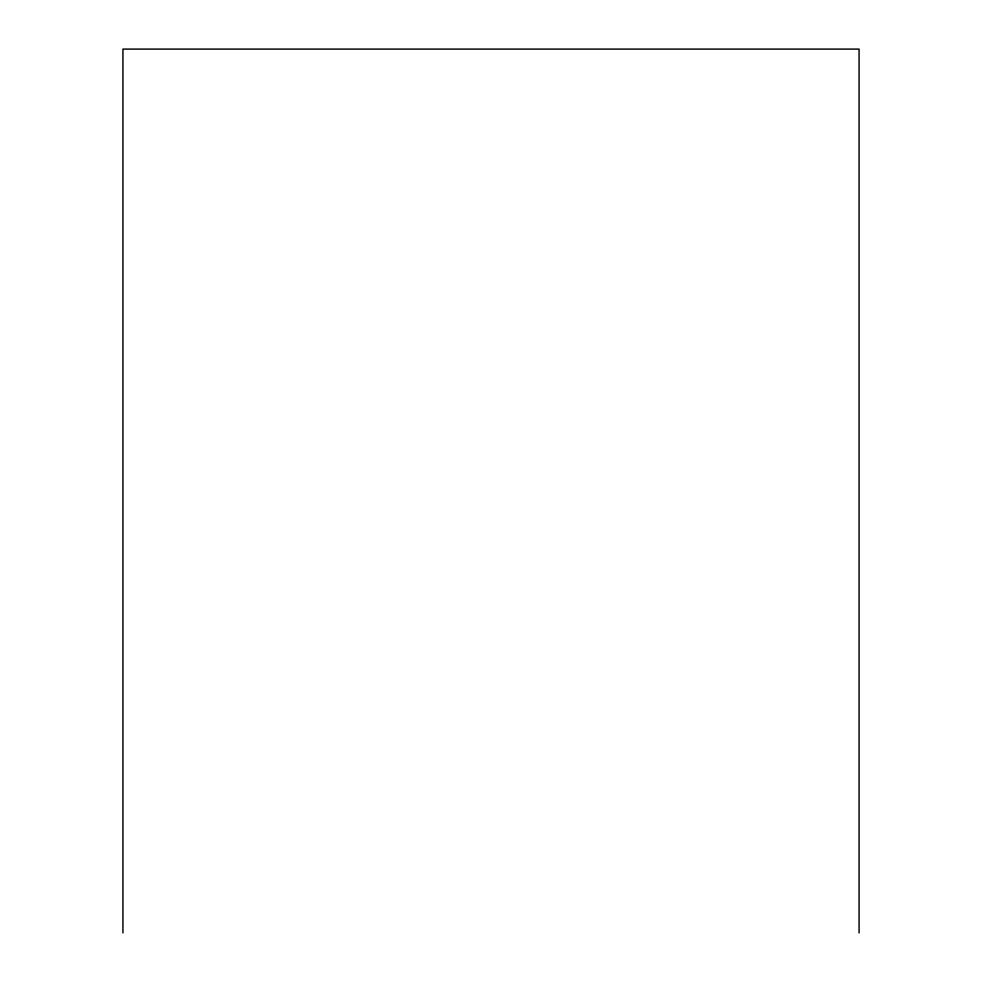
<?xml version="1.0" encoding="UTF-8"?>
<svg xmlns="http://www.w3.org/2000/svg" width="982" height="982" viewBox="0 0 982 982"><rect width="100%" height="100%" fill="white"/><g stroke="black" fill="none" stroke-linecap="round" stroke-linejoin="round"><path stroke-width="1.47" d="M859.078 932.9L859.078 49.1L122.922 49.1L122.922 932.9"/></g></svg>
